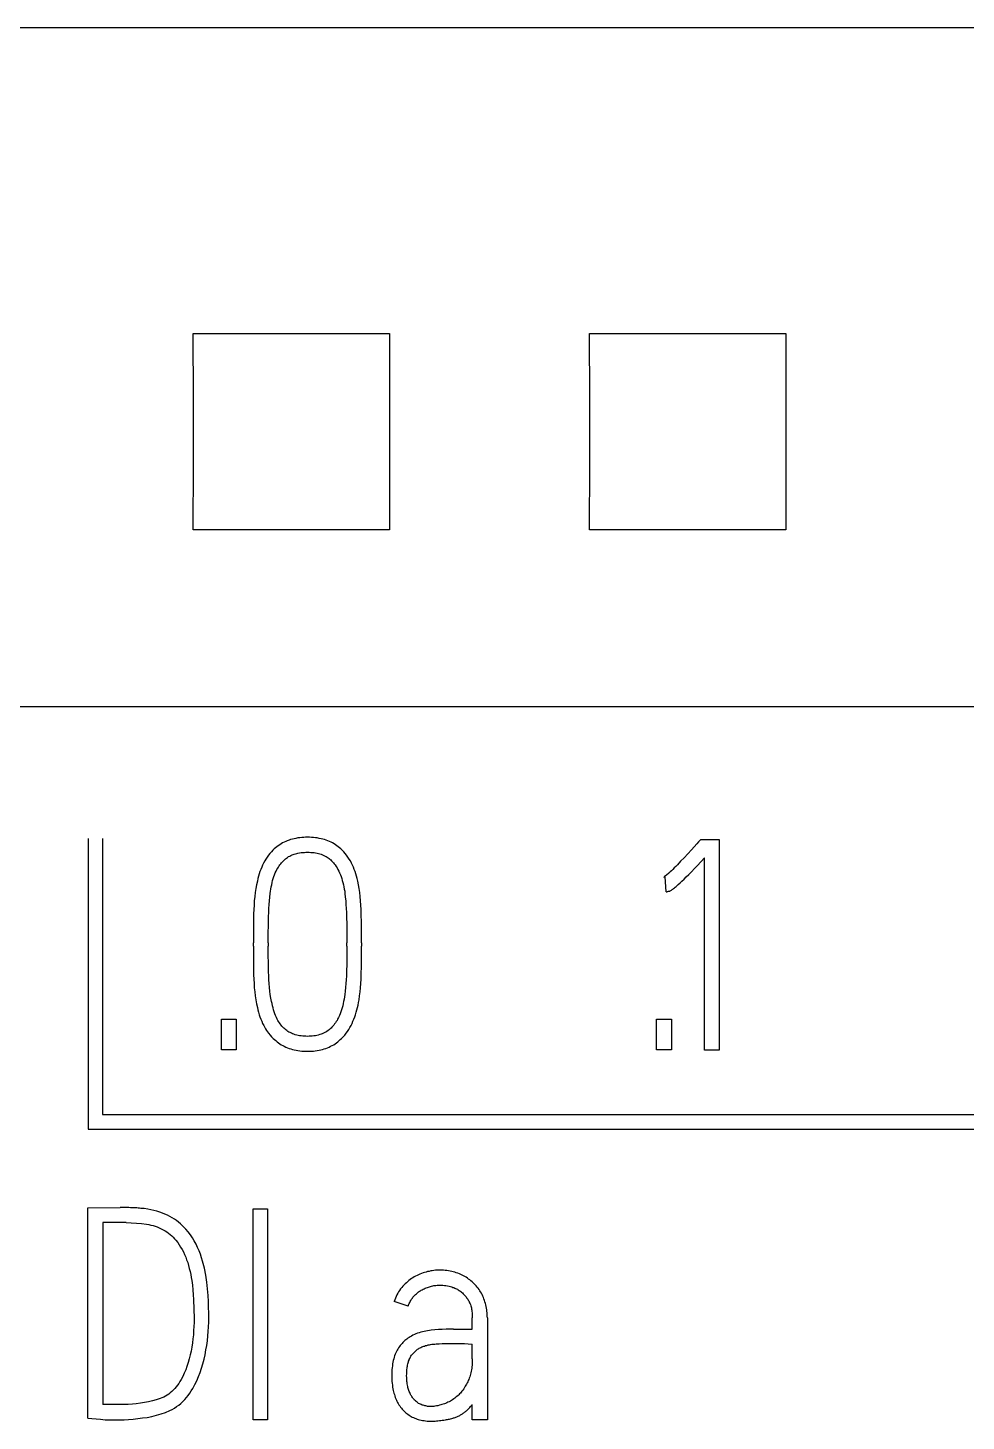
# Model space of a CAD drawing. Extents: x 867151 to 1787449, y -2071112 to -1028603.
# Drawn here: x 871228.45 to 871235.55, y -1032651.92 to -1032641.38 of the extents above; entities that cross this region are included whole.
import ezdxf

# ---------------------------------------------------------------- set-up
doc = ezdxf.new("R2010")
doc.units = 0
doc.header["$LTSCALE"] = 4
doc.header["$MEASUREMENT"] = 0
doc.layers.get('0').update_dxf_attribs({"linetype": 'CONTINUOUS'})
doc.layers.add('20000_FRONT_O', color=7, linetype='CONTINUOUS')

# ---------------------------------------------------------------- blocks, each defined once
blk = doc.blocks.new('A$C36C17930')
at = {"layer": '20000_FRONT_O', "color": 7, "linetype": 'Continuous'}
for p, q in [((42.601, 66.056), (2.393, 66.056)), ((16.26, 63.25), (16.258, 63.743)), ((16.258, 63.743), (17.744, 63.743)), ((17.744, 63.743), (17.743, 63.25)), ((19.26, 63.25), (19.258, 63.743)), ((19.258, 63.743), (20.744, 63.743)), ((20.744, 63.743), (20.743, 63.25)), ((16.26, 62.75), (16.26, 63.25)), ((17.743, 63.25), (17.743, 62.75)), ((19.26, 62.75), (19.26, 63.25)), ((20.743, 63.25), (20.743, 62.75)), ((16.258, 62.257), (16.26, 62.75)), ((17.743, 62.75), (17.744, 62.257)), ((19.258, 62.257), (19.26, 62.75)), ((20.743, 62.75), (20.744, 62.257)), ((17.744, 62.257), (16.258, 62.257)), ((20.744, 62.257), (19.258, 62.257)), ((42.601, 60.917), (2.401, 60.917)), ((15.462, 59.92), (15.462, 57.72)), ((15.572, 59.92), (15.572, 57.83)), ((16.995, 59.912), (16.983, 59.907)), ((17.008, 59.915), (16.995, 59.912)), ((17.021, 59.918), (17.008, 59.915)), ((17.035, 59.921), (17.021, 59.918)), ((17.05, 59.924), (17.035, 59.921)), ((17.065, 59.926), (17.05, 59.924)), ((17.079, 59.927), (17.065, 59.926)), ((17.094, 59.928), (17.079, 59.927)), ((17.108, 59.929), (17.094, 59.928)), ((17.123, 59.929), (17.108, 59.929)), ((17.138, 59.929), (17.123, 59.929)), ((17.153, 59.928), (17.138, 59.929)), ((17.167, 59.927), (17.153, 59.928)), ((17.182, 59.926), (17.167, 59.927)), ((17.196, 59.924), (17.182, 59.926)), ((17.211, 59.921), (17.196, 59.924)), ((17.225, 59.918), (17.211, 59.921)), ((17.238, 59.915), (17.225, 59.918)), ((17.251, 59.912), (17.238, 59.915)), ((17.264, 59.907), (17.251, 59.912)), ((20.083, 59.894), (20.099, 59.912)), ((20.099, 59.912), (20.239, 59.912)), ((20.239, 59.912), (20.239, 58.318)), ((16.838, 59.806), (16.827, 59.793)), ((16.849, 59.819), (16.838, 59.806)), ((16.861, 59.832), (16.849, 59.819)), ((16.871, 59.841), (16.861, 59.832)), ((16.88, 59.849), (16.871, 59.841)), ((16.891, 59.857), (16.88, 59.849)), ((16.901, 59.865), (16.891, 59.857)), ((16.912, 59.872), (16.901, 59.865)), ((16.923, 59.879), (16.912, 59.872)), ((16.934, 59.886), (16.923, 59.879)), ((16.946, 59.892), (16.934, 59.886)), ((16.958, 59.898), (16.946, 59.892)), ((16.97, 59.903), (16.958, 59.898)), ((16.983, 59.907), (16.97, 59.903)), ((17.023, 59.802), (17.032, 59.805)), ((17.032, 59.805), (17.041, 59.807)), ((17.041, 59.807), (17.05, 59.809)), ((17.05, 59.809), (17.062, 59.811)), ((17.062, 59.811), (17.074, 59.813)), ((17.074, 59.813), (17.086, 59.814)), ((17.086, 59.814), (17.099, 59.815)), ((17.099, 59.815), (17.111, 59.816)), ((17.111, 59.816), (17.123, 59.816)), ((17.123, 59.816), (17.135, 59.816)), ((17.135, 59.816), (17.148, 59.815)), ((17.148, 59.815), (17.16, 59.814)), ((17.16, 59.814), (17.172, 59.813)), ((17.172, 59.813), (17.184, 59.811)), ((17.184, 59.811), (17.196, 59.809)), ((17.196, 59.809), (17.206, 59.806)), ((17.206, 59.806), (17.217, 59.804)), ((17.217, 59.804), (17.227, 59.8)), ((17.276, 59.903), (17.264, 59.907)), ((17.289, 59.898), (17.276, 59.903)), ((17.301, 59.892), (17.289, 59.898)), ((17.313, 59.886), (17.301, 59.892)), ((17.324, 59.879), (17.313, 59.886)), ((17.335, 59.872), (17.324, 59.879)), ((17.345, 59.865), (17.335, 59.872)), ((17.356, 59.857), (17.345, 59.865)), ((17.366, 59.849), (17.356, 59.857)), ((17.376, 59.841), (17.366, 59.849)), ((17.385, 59.832), (17.376, 59.841)), ((17.397, 59.819), (17.385, 59.832)), ((17.408, 59.806), (17.397, 59.819)), ((17.419, 59.793), (17.408, 59.806)), ((20.001, 59.804), (19.974, 59.774)), ((20.029, 59.834), (20.001, 59.804)), ((20.07, 59.879), (20.029, 59.834)), ((20.083, 59.894), (20.07, 59.879)), ((16.776, 59.703), (16.769, 59.686)), ((16.783, 59.719), (16.776, 59.703)), ((16.79, 59.734), (16.783, 59.719)), ((16.799, 59.75), (16.79, 59.734)), ((16.808, 59.764), (16.799, 59.75)), ((16.817, 59.779), (16.808, 59.764)), ((16.827, 59.793), (16.817, 59.779)), ((16.897, 59.694), (16.902, 59.703)), ((16.902, 59.703), (16.908, 59.712)), ((16.908, 59.712), (16.914, 59.72)), ((16.914, 59.72), (16.92, 59.728)), ((16.92, 59.728), (16.927, 59.736)), ((16.927, 59.736), (16.934, 59.744)), ((16.934, 59.744), (16.941, 59.752)), ((16.941, 59.752), (16.948, 59.759)), ((16.948, 59.759), (16.956, 59.765)), ((16.956, 59.765), (16.964, 59.771)), ((16.964, 59.771), (16.972, 59.777)), ((16.972, 59.777), (16.98, 59.783)), ((16.98, 59.783), (16.989, 59.787)), ((16.989, 59.787), (16.997, 59.792)), ((16.997, 59.792), (17.006, 59.795)), ((17.006, 59.795), (17.014, 59.799)), ((17.014, 59.799), (17.023, 59.802)), ((17.227, 59.8), (17.237, 59.796)), ((17.237, 59.796), (17.247, 59.792)), ((17.247, 59.792), (17.256, 59.787)), ((17.256, 59.787), (17.264, 59.783)), ((17.264, 59.783), (17.271, 59.779)), ((17.271, 59.779), (17.279, 59.774)), ((17.279, 59.774), (17.286, 59.769)), ((17.286, 59.769), (17.292, 59.763)), ((17.292, 59.763), (17.299, 59.758)), ((17.299, 59.758), (17.305, 59.752)), ((17.305, 59.752), (17.312, 59.744)), ((17.312, 59.744), (17.319, 59.736)), ((17.319, 59.736), (17.325, 59.728)), ((17.325, 59.728), (17.331, 59.72)), ((17.331, 59.72), (17.339, 59.709)), ((17.339, 59.709), (17.347, 59.697)), ((17.347, 59.697), (17.353, 59.685)), ((17.429, 59.779), (17.419, 59.793)), ((17.439, 59.764), (17.429, 59.779)), ((17.448, 59.75), (17.439, 59.764)), ((17.456, 59.734), (17.448, 59.75)), ((17.464, 59.719), (17.456, 59.734)), ((17.47, 59.703), (17.464, 59.719)), ((17.477, 59.686), (17.47, 59.703)), ((19.899, 59.697), (19.888, 59.686)), ((19.911, 59.709), (19.899, 59.697)), ((19.922, 59.721), (19.911, 59.709)), ((19.947, 59.747), (19.922, 59.721)), ((19.974, 59.774), (19.947, 59.747)), ((20.051, 59.692), (20.074, 59.716)), ((20.074, 59.716), (20.128, 59.774)), ((20.128, 58.318), (20.128, 59.774)), ((16.743, 59.598), (16.737, 59.57)), ((16.747, 59.616), (16.743, 59.598)), ((16.752, 59.634), (16.747, 59.616)), ((16.758, 59.652), (16.752, 59.634)), ((16.763, 59.669), (16.758, 59.652)), ((16.769, 59.686), (16.763, 59.669)), ((16.855, 59.586), (16.859, 59.602)), ((16.859, 59.602), (16.864, 59.616)), ((16.864, 59.616), (16.868, 59.631)), ((16.868, 59.631), (16.874, 59.645)), ((16.874, 59.645), (16.879, 59.659)), ((16.879, 59.659), (16.885, 59.672)), ((16.885, 59.672), (16.891, 59.685)), ((16.891, 59.685), (16.897, 59.694)), ((17.353, 59.685), (17.36, 59.672)), ((17.36, 59.672), (17.366, 59.659)), ((17.366, 59.659), (17.372, 59.645)), ((17.372, 59.645), (17.377, 59.631)), ((17.377, 59.631), (17.382, 59.616)), ((17.382, 59.616), (17.386, 59.602)), ((17.386, 59.602), (17.391, 59.586)), ((17.483, 59.669), (17.477, 59.686)), ((17.489, 59.652), (17.483, 59.669)), ((17.494, 59.634), (17.489, 59.652)), ((17.499, 59.616), (17.494, 59.634)), ((17.503, 59.598), (17.499, 59.616)), ((17.509, 59.57), (17.503, 59.598)), ((19.83, 59.63), (19.817, 59.625)), ((19.822, 59.628), (19.817, 59.625)), ((19.826, 59.632), (19.822, 59.628)), ((19.833, 59.637), (19.826, 59.632)), ((19.837, 59.517), (19.83, 59.63)), ((19.84, 59.643), (19.833, 59.637)), ((19.857, 59.657), (19.84, 59.643)), ((19.867, 59.667), (19.857, 59.657)), ((19.877, 59.676), (19.867, 59.667)), ((19.888, 59.686), (19.877, 59.676)), ((19.943, 59.584), (19.957, 59.597)), ((19.957, 59.597), (19.973, 59.613)), ((19.973, 59.613), (19.989, 59.629)), ((19.989, 59.629), (20.008, 59.648)), ((20.008, 59.648), (20.028, 59.668)), ((20.028, 59.668), (20.051, 59.692)), ((16.727, 59.511), (16.723, 59.48)), ((16.732, 59.541), (16.727, 59.511)), ((16.737, 59.57), (16.732, 59.541)), ((16.837, 59.476), (16.84, 59.503)), ((16.84, 59.503), (16.843, 59.52)), ((16.843, 59.52), (16.845, 59.537)), ((16.845, 59.537), (16.848, 59.554)), ((16.848, 59.554), (16.852, 59.57)), ((16.852, 59.57), (16.855, 59.586)), ((17.391, 59.586), (17.394, 59.57)), ((17.394, 59.57), (17.398, 59.554)), ((17.398, 59.554), (17.401, 59.537)), ((17.401, 59.537), (17.404, 59.52)), ((17.404, 59.52), (17.406, 59.503)), ((17.406, 59.503), (17.409, 59.476)), ((17.514, 59.541), (17.509, 59.57)), ((17.518, 59.511), (17.514, 59.541)), ((17.521, 59.48), (17.518, 59.511)), ((19.837, 59.517), (19.84, 59.517)), ((19.84, 59.517), (19.843, 59.517)), ((19.843, 59.517), (19.847, 59.518)), ((19.847, 59.518), (19.851, 59.518)), ((19.851, 59.518), (19.856, 59.52)), ((19.856, 59.52), (19.86, 59.521)), ((19.86, 59.521), (19.864, 59.522)), ((19.864, 59.522), (19.868, 59.524)), ((19.868, 59.524), (19.872, 59.526)), ((19.872, 59.526), (19.877, 59.529)), ((19.877, 59.529), (19.882, 59.533)), ((19.882, 59.533), (19.887, 59.536)), ((19.887, 59.536), (19.893, 59.541)), ((19.893, 59.541), (19.9, 59.546)), ((19.9, 59.546), (19.906, 59.551)), ((19.906, 59.551), (19.914, 59.557)), ((19.914, 59.557), (19.921, 59.564)), ((19.921, 59.564), (19.929, 59.571)), ((19.929, 59.571), (19.943, 59.584)), ((16.716, 59.383), (16.715, 59.349)), ((16.718, 59.416), (16.716, 59.383)), ((16.72, 59.448), (16.718, 59.416)), ((16.723, 59.48), (16.72, 59.448)), ((16.829, 59.36), (16.83, 59.391)), ((16.83, 59.391), (16.832, 59.42)), ((16.832, 59.42), (16.834, 59.448)), ((16.834, 59.448), (16.837, 59.476)), ((17.409, 59.476), (17.412, 59.448)), ((17.412, 59.448), (17.414, 59.42)), ((17.414, 59.42), (17.416, 59.391)), ((17.416, 59.391), (17.417, 59.36)), ((17.524, 59.448), (17.521, 59.48)), ((17.527, 59.416), (17.524, 59.448)), ((17.528, 59.383), (17.527, 59.416)), ((17.529, 59.349), (17.528, 59.383)), ((16.714, 59.279), (16.713, 59.206)), ((16.715, 59.349), (16.714, 59.279)), ((16.827, 59.266), (16.828, 59.33)), ((16.828, 59.33), (16.829, 59.36)), ((17.417, 59.36), (17.418, 59.33)), ((17.418, 59.33), (17.42, 59.266)), ((17.531, 59.279), (17.529, 59.349)), ((17.531, 59.206), (17.531, 59.279)), ((16.713, 59.206), (16.713, 59.13)), ((16.826, 59.2), (16.827, 59.266)), ((16.826, 59.13), (16.826, 59.2)), ((17.42, 59.266), (17.42, 59.2)), ((17.42, 59.2), (17.421, 59.13)), ((17.532, 59.13), (17.531, 59.206)), ((16.713, 59.106), (16.713, 59.13)), ((16.713, 59.106), (16.713, 59.031)), ((16.826, 59.13), (16.826, 59.106)), ((16.826, 59.039), (16.826, 59.106)), ((17.421, 59.106), (17.42, 59.039)), ((17.421, 59.106), (17.421, 59.13)), ((17.531, 59.031), (17.532, 59.106)), ((17.532, 59.13), (17.532, 59.106)), ((16.713, 59.031), (16.714, 58.958)), ((16.827, 58.974), (16.826, 59.039)), ((16.828, 58.911), (16.827, 58.974)), ((17.42, 58.974), (17.418, 58.911)), ((17.42, 59.039), (17.42, 58.974)), ((17.531, 58.958), (17.531, 59.031)), ((16.714, 58.958), (16.715, 58.888)), ((16.715, 58.888), (16.716, 58.855)), ((16.716, 58.855), (16.718, 58.822)), ((16.829, 58.88), (16.828, 58.911)), ((16.831, 58.85), (16.829, 58.88)), ((17.417, 58.88), (17.416, 58.85)), ((17.418, 58.911), (17.417, 58.88)), ((17.526, 58.822), (17.528, 58.855)), ((17.528, 58.855), (17.529, 58.888)), ((17.529, 58.888), (17.531, 58.958)), ((16.718, 58.822), (16.72, 58.79)), ((16.72, 58.79), (16.723, 58.758)), ((16.723, 58.758), (16.727, 58.728)), ((16.832, 58.821), (16.831, 58.85)), ((16.835, 58.792), (16.832, 58.821)), ((16.838, 58.765), (16.835, 58.792)), ((16.841, 58.738), (16.838, 58.765)), ((17.409, 58.765), (17.405, 58.738)), ((17.411, 58.792), (17.409, 58.765)), ((17.414, 58.821), (17.411, 58.792)), ((17.416, 58.85), (17.414, 58.821)), ((17.517, 58.728), (17.521, 58.758)), ((17.521, 58.758), (17.524, 58.79)), ((17.524, 58.79), (17.526, 58.822)), ((16.727, 58.728), (16.732, 58.698)), ((16.732, 58.698), (16.737, 58.669)), ((16.737, 58.669), (16.743, 58.64)), ((16.845, 58.712), (16.841, 58.738)), ((16.85, 58.686), (16.845, 58.712)), ((16.854, 58.67), (16.85, 58.686)), ((16.857, 58.654), (16.854, 58.67)), ((16.862, 58.638), (16.857, 58.654)), ((17.389, 58.654), (17.384, 58.638)), ((17.393, 58.67), (17.389, 58.654)), ((17.396, 58.686), (17.393, 58.67)), ((17.399, 58.703), (17.396, 58.686)), ((17.402, 58.72), (17.399, 58.703)), ((17.405, 58.738), (17.402, 58.72)), ((17.501, 58.64), (17.505, 58.659)), ((17.505, 58.659), (17.509, 58.678)), ((17.509, 58.678), (17.513, 58.698)), ((17.513, 58.698), (17.517, 58.728)), ((16.471, 58.32), (16.471, 58.553)), ((16.471, 58.553), (16.584, 58.553)), ((16.584, 58.553), (16.584, 58.32)), ((16.743, 58.64), (16.747, 58.622)), ((16.747, 58.622), (16.752, 58.604)), ((16.752, 58.604), (16.758, 58.586)), ((16.758, 58.586), (16.763, 58.569)), ((16.763, 58.569), (16.769, 58.552)), ((16.769, 58.552), (16.776, 58.536)), ((16.866, 58.623), (16.862, 58.638)), ((16.871, 58.608), (16.866, 58.623)), ((16.876, 58.593), (16.871, 58.608)), ((16.881, 58.58), (16.876, 58.593)), ((16.887, 58.566), (16.881, 58.58)), ((16.894, 58.553), (16.887, 58.566)), ((16.899, 58.543), (16.894, 58.553)), ((16.904, 58.534), (16.899, 58.543)), ((17.346, 58.543), (17.34, 58.534)), ((17.351, 58.553), (17.346, 58.543)), ((17.358, 58.566), (17.351, 58.553)), ((17.364, 58.58), (17.358, 58.566)), ((17.37, 58.593), (17.364, 58.58)), ((17.375, 58.608), (17.37, 58.593)), ((17.38, 58.623), (17.375, 58.608)), ((17.384, 58.638), (17.38, 58.623)), ((17.467, 58.536), (17.474, 58.552)), ((17.474, 58.552), (17.48, 58.569)), ((17.48, 58.569), (17.486, 58.586)), ((17.486, 58.586), (17.492, 58.604)), ((17.492, 58.604), (17.497, 58.622)), ((17.497, 58.622), (17.501, 58.64)), ((19.764, 58.32), (19.764, 58.553)), ((19.764, 58.553), (19.877, 58.553)), ((19.877, 58.553), (19.877, 58.32)), ((16.776, 58.536), (16.783, 58.52)), ((16.783, 58.52), (16.791, 58.504)), ((16.791, 58.504), (16.799, 58.489)), ((16.799, 58.489), (16.806, 58.478)), ((16.806, 58.478), (16.813, 58.467)), ((16.813, 58.467), (16.82, 58.456)), ((16.82, 58.456), (16.828, 58.446)), ((16.828, 58.446), (16.839, 58.432)), ((16.839, 58.432), (16.851, 58.419)), ((16.91, 58.525), (16.904, 58.534)), ((16.916, 58.516), (16.91, 58.525)), ((16.923, 58.508), (16.916, 58.516)), ((16.929, 58.5), (16.923, 58.508)), ((16.936, 58.492), (16.929, 58.5)), ((16.943, 58.485), (16.936, 58.492)), ((16.951, 58.478), (16.943, 58.485)), ((16.958, 58.472), (16.951, 58.478)), ((16.966, 58.466), (16.958, 58.472)), ((16.974, 58.46), (16.966, 58.466)), ((16.982, 58.455), (16.974, 58.46)), ((16.991, 58.45), (16.982, 58.455)), ((17.001, 58.445), (16.991, 58.45)), ((17.01, 58.441), (17.001, 58.445)), ((17.02, 58.438), (17.01, 58.441)), ((17.03, 58.434), (17.02, 58.438)), ((17.041, 58.432), (17.03, 58.434)), ((17.051, 58.429), (17.041, 58.432)), ((17.204, 58.432), (17.194, 58.429)), ((17.215, 58.435), (17.204, 58.432)), ((17.225, 58.438), (17.215, 58.435)), ((17.234, 58.441), (17.225, 58.438)), ((17.244, 58.445), (17.234, 58.441)), ((17.253, 58.45), (17.244, 58.445)), ((17.262, 58.455), (17.253, 58.45)), ((17.27, 58.46), (17.262, 58.455)), ((17.278, 58.466), (17.27, 58.46)), ((17.286, 58.472), (17.278, 58.466)), ((17.294, 58.478), (17.286, 58.472)), ((17.301, 58.485), (17.294, 58.478)), ((17.308, 58.492), (17.301, 58.485)), ((17.315, 58.5), (17.308, 58.492)), ((17.322, 58.508), (17.315, 58.5)), ((17.328, 58.516), (17.322, 58.508)), ((17.334, 58.525), (17.328, 58.516)), ((17.34, 58.534), (17.334, 58.525)), ((17.393, 58.419), (17.404, 58.432)), ((17.404, 58.432), (17.415, 58.446)), ((17.415, 58.446), (17.425, 58.46)), ((17.425, 58.46), (17.435, 58.474)), ((17.435, 58.474), (17.444, 58.489)), ((17.444, 58.489), (17.452, 58.504)), ((17.452, 58.504), (17.46, 58.52)), ((17.46, 58.52), (17.467, 58.536)), ((16.851, 58.419), (16.864, 58.407)), ((16.864, 58.407), (16.873, 58.398)), ((16.873, 58.398), (16.883, 58.39)), ((16.883, 58.39), (16.892, 58.381)), ((16.892, 58.381), (16.903, 58.374)), ((16.903, 58.374), (16.913, 58.366)), ((16.913, 58.366), (16.924, 58.359)), ((16.924, 58.359), (16.935, 58.353)), ((16.935, 58.353), (16.947, 58.347)), ((16.947, 58.347), (16.958, 58.341)), ((16.958, 58.341), (16.971, 58.336)), ((16.971, 58.336), (16.983, 58.331)), ((16.983, 58.331), (16.996, 58.327)), ((16.996, 58.327), (17.008, 58.323)), ((17.063, 58.427), (17.051, 58.429)), ((17.075, 58.425), (17.063, 58.427)), ((17.087, 58.424), (17.075, 58.425)), ((17.099, 58.423), (17.087, 58.424)), ((17.111, 58.423), (17.099, 58.423)), ((17.123, 58.422), (17.111, 58.423)), ((17.135, 58.423), (17.123, 58.422)), ((17.147, 58.423), (17.135, 58.423)), ((17.159, 58.424), (17.147, 58.423)), ((17.171, 58.425), (17.159, 58.424)), ((17.182, 58.427), (17.171, 58.425)), ((17.194, 58.429), (17.182, 58.427)), ((17.237, 58.323), (17.249, 58.327)), ((17.249, 58.327), (17.262, 58.331)), ((17.262, 58.331), (17.274, 58.336)), ((17.274, 58.336), (17.286, 58.341)), ((17.286, 58.341), (17.298, 58.347)), ((17.298, 58.347), (17.31, 58.353)), ((17.31, 58.353), (17.321, 58.359)), ((17.321, 58.359), (17.331, 58.366)), ((17.331, 58.366), (17.342, 58.374)), ((17.342, 58.374), (17.352, 58.381)), ((17.352, 58.381), (17.362, 58.39)), ((17.362, 58.39), (17.371, 58.398)), ((17.371, 58.398), (17.381, 58.407)), ((17.381, 58.407), (17.393, 58.419)), ((16.584, 58.32), (16.471, 58.32)), ((17.008, 58.323), (17.021, 58.32)), ((17.021, 58.32), (17.036, 58.317)), ((17.036, 58.317), (17.05, 58.315)), ((17.05, 58.315), (17.065, 58.313)), ((17.065, 58.313), (17.079, 58.311)), ((17.079, 58.311), (17.094, 58.31)), ((17.094, 58.31), (17.109, 58.309)), ((17.109, 58.309), (17.123, 58.309)), ((17.123, 58.309), (17.138, 58.309)), ((17.138, 58.309), (17.152, 58.31)), ((17.152, 58.31), (17.167, 58.311)), ((17.167, 58.311), (17.181, 58.313)), ((17.181, 58.313), (17.195, 58.315)), ((17.195, 58.315), (17.21, 58.317)), ((17.21, 58.317), (17.224, 58.32)), ((17.224, 58.32), (17.237, 58.323)), ((19.877, 58.32), (19.764, 58.32)), ((20.239, 58.318), (20.128, 58.318)), ((15.572, 57.83), (39.401, 57.83)), ((15.462, 57.72), (39.511, 57.72)), ((15.461, 57.125), (15.705, 57.127)), ((15.461, 55.531), (15.461, 57.125)), ((15.716, 57.127), (15.705, 57.127)), ((15.726, 57.127), (15.716, 57.127)), ((15.736, 57.127), (15.726, 57.127)), ((15.747, 57.127), (15.736, 57.127)), ((15.757, 57.126), (15.747, 57.127)), ((15.77, 57.126), (15.757, 57.126)), ((15.783, 57.125), (15.77, 57.126)), ((15.796, 57.125), (15.783, 57.125)), ((15.809, 57.124), (15.796, 57.125)), ((15.82, 57.123), (15.809, 57.124)), ((15.83, 57.123), (15.82, 57.123)), ((15.841, 57.122), (15.83, 57.123)), ((15.851, 57.121), (15.841, 57.122)), ((15.862, 57.12), (15.851, 57.121)), ((15.887, 57.118), (15.862, 57.12)), ((15.913, 57.114), (15.887, 57.118)), ((15.937, 57.11), (15.913, 57.114)), ((15.96, 57.105), (15.937, 57.11)), ((15.983, 57.099), (15.96, 57.105)), ((16.005, 57.092), (15.983, 57.099)), ((16.025, 57.084), (16.005, 57.092)), ((16.044, 57.077), (16.025, 57.084)), ((16.064, 57.068), (16.044, 57.077)), ((16.081, 57.059), (16.064, 57.068)), ((16.711, 55.52), (16.711, 57.116)), ((16.711, 57.116), (16.821, 57.116)), ((16.821, 57.116), (16.821, 55.52)), ((15.574, 57.012), (15.574, 55.636)), ((15.75, 57.012), (15.574, 57.012)), ((15.75, 57.012), (15.789, 57.011)), ((15.789, 57.011), (15.829, 57.009)), ((15.829, 57.009), (15.867, 57.006)), ((15.867, 57.006), (15.904, 57.001)), ((15.904, 57.001), (15.921, 56.998)), ((15.921, 56.998), (15.938, 56.994)), ((15.938, 56.994), (15.954, 56.99)), ((15.954, 56.99), (15.969, 56.985)), ((15.969, 56.985), (15.985, 56.979)), ((15.985, 56.979), (16.001, 56.973)), ((16.001, 56.973), (16.016, 56.966)), ((16.016, 56.966), (16.031, 56.958)), ((16.031, 56.958), (16.045, 56.951)), ((16.099, 57.049), (16.081, 57.059)), ((16.116, 57.038), (16.099, 57.049)), ((16.132, 57.027), (16.116, 57.038)), ((16.147, 57.015), (16.132, 57.027)), ((16.161, 57.003), (16.147, 57.015)), ((16.182, 56.983), (16.161, 57.003)), ((16.201, 56.963), (16.182, 56.983)), ((16.219, 56.942), (16.201, 56.963)), ((16.045, 56.951), (16.058, 56.942)), ((16.058, 56.942), (16.071, 56.933)), ((16.071, 56.933), (16.084, 56.923)), ((16.084, 56.923), (16.095, 56.913)), ((16.095, 56.913), (16.106, 56.902)), ((16.106, 56.902), (16.117, 56.89)), ((16.117, 56.89), (16.127, 56.879)), ((16.127, 56.879), (16.14, 56.862)), ((16.14, 56.862), (16.151, 56.845)), ((16.236, 56.919), (16.219, 56.942)), ((16.251, 56.897), (16.236, 56.919)), ((16.266, 56.873), (16.251, 56.897)), ((16.279, 56.849), (16.266, 56.873)), ((16.151, 56.845), (16.162, 56.827)), ((16.162, 56.827), (16.173, 56.809)), ((16.173, 56.809), (16.183, 56.79)), ((16.183, 56.79), (16.192, 56.771)), ((16.192, 56.771), (16.201, 56.75)), ((16.201, 56.75), (16.208, 56.73)), ((16.291, 56.824), (16.279, 56.849)), ((16.302, 56.799), (16.291, 56.824)), ((16.312, 56.773), (16.302, 56.799)), ((16.321, 56.746), (16.312, 56.773)), ((16.329, 56.72), (16.321, 56.746)), ((16.208, 56.73), (16.216, 56.709)), ((16.216, 56.709), (16.222, 56.687)), ((16.222, 56.687), (16.228, 56.665)), ((16.228, 56.665), (16.234, 56.643)), ((16.234, 56.643), (16.239, 56.62)), ((16.342, 56.666), (16.329, 56.72)), ((16.353, 56.613), (16.342, 56.666)), ((18.032, 56.641), (18.02, 56.638)), ((18.043, 56.643), (18.032, 56.641)), ((18.055, 56.646), (18.043, 56.643)), ((18.067, 56.648), (18.055, 56.646)), ((18.079, 56.649), (18.067, 56.648)), ((18.091, 56.651), (18.079, 56.649)), ((18.103, 56.651), (18.091, 56.651)), ((18.114, 56.652), (18.103, 56.651)), ((18.126, 56.652), (18.114, 56.652)), ((18.139, 56.652), (18.126, 56.652)), ((18.152, 56.651), (18.139, 56.652)), ((18.165, 56.65), (18.152, 56.651)), ((18.178, 56.649), (18.165, 56.65)), ((18.19, 56.647), (18.178, 56.649)), ((18.202, 56.645), (18.19, 56.647)), ((18.214, 56.643), (18.202, 56.645)), ((18.226, 56.64), (18.214, 56.643)), ((18.238, 56.637), (18.226, 56.64)), ((16.239, 56.62), (16.243, 56.597)), ((16.243, 56.597), (16.247, 56.574)), ((16.247, 56.574), (16.252, 56.538)), ((16.252, 56.538), (16.256, 56.502)), ((16.361, 56.561), (16.353, 56.613)), ((16.367, 56.51), (16.361, 56.561)), ((17.853, 56.539), (17.844, 56.53)), ((17.862, 56.549), (17.853, 56.539)), ((17.871, 56.557), (17.862, 56.549)), ((17.88, 56.565), (17.871, 56.557)), ((17.89, 56.573), (17.88, 56.565)), ((17.9, 56.581), (17.89, 56.573)), ((17.91, 56.588), (17.9, 56.581)), ((17.92, 56.594), (17.91, 56.588)), ((17.93, 56.601), (17.92, 56.594)), ((17.941, 56.607), (17.93, 56.601)), ((17.952, 56.612), (17.941, 56.607)), ((17.963, 56.617), (17.952, 56.612)), ((17.974, 56.622), (17.963, 56.617)), ((17.985, 56.627), (17.974, 56.622)), ((17.997, 56.631), (17.985, 56.627)), ((18.008, 56.634), (17.997, 56.631)), ((18.02, 56.638), (18.008, 56.634)), ((18.062, 56.531), (18.071, 56.533)), ((18.071, 56.533), (18.079, 56.535)), ((18.079, 56.535), (18.087, 56.536)), ((18.087, 56.536), (18.095, 56.537)), ((18.095, 56.537), (18.104, 56.538)), ((18.104, 56.538), (18.112, 56.539)), ((18.112, 56.539), (18.12, 56.539)), ((18.12, 56.539), (18.129, 56.539)), ((18.129, 56.539), (18.138, 56.539)), ((18.138, 56.539), (18.148, 56.538)), ((18.148, 56.538), (18.159, 56.537)), ((18.159, 56.537), (18.17, 56.535)), ((18.17, 56.535), (18.183, 56.533)), ((18.183, 56.533), (18.196, 56.53)), ((18.249, 56.633), (18.238, 56.637)), ((18.261, 56.629), (18.249, 56.633)), ((18.272, 56.624), (18.261, 56.629)), ((18.282, 56.62), (18.272, 56.624)), ((18.293, 56.615), (18.282, 56.62)), ((18.303, 56.609), (18.293, 56.615)), ((18.313, 56.604), (18.303, 56.609)), ((18.323, 56.598), (18.313, 56.604)), ((18.333, 56.592), (18.323, 56.598)), ((18.342, 56.585), (18.333, 56.592)), ((18.351, 56.579), (18.342, 56.585)), ((18.36, 56.572), (18.351, 56.579)), ((18.368, 56.564), (18.36, 56.572)), ((18.377, 56.557), (18.368, 56.564)), ((18.385, 56.549), (18.377, 56.557)), ((18.393, 56.541), (18.385, 56.549)), ((18.4, 56.533), (18.393, 56.541)), ((18.407, 56.524), (18.4, 56.533)), ((16.256, 56.502), (16.258, 56.466)), ((16.258, 56.466), (16.261, 56.43)), ((16.261, 56.43), (16.263, 56.358)), ((16.371, 56.461), (16.367, 56.51)), ((16.373, 56.414), (16.371, 56.461)), ((17.783, 56.428), (17.778, 56.415)), ((17.788, 56.44), (17.783, 56.428)), ((17.793, 56.453), (17.788, 56.44)), ((17.799, 56.465), (17.793, 56.453)), ((17.806, 56.477), (17.799, 56.465)), ((17.812, 56.488), (17.806, 56.477)), ((17.82, 56.499), (17.812, 56.488)), ((17.827, 56.51), (17.82, 56.499)), ((17.836, 56.52), (17.827, 56.51)), ((17.844, 56.53), (17.836, 56.52)), ((17.904, 56.422), (17.908, 56.429)), ((17.908, 56.429), (17.912, 56.435)), ((17.912, 56.435), (17.917, 56.441)), ((17.917, 56.441), (17.921, 56.447)), ((17.921, 56.447), (17.926, 56.453)), ((17.926, 56.453), (17.931, 56.459)), ((17.931, 56.459), (17.936, 56.464)), ((17.936, 56.464), (17.941, 56.469)), ((17.941, 56.469), (17.947, 56.474)), ((17.947, 56.474), (17.952, 56.479)), ((17.952, 56.479), (17.958, 56.484)), ((17.958, 56.484), (17.964, 56.488)), ((17.964, 56.488), (17.97, 56.492)), ((17.97, 56.492), (17.977, 56.496)), ((17.977, 56.496), (17.983, 56.5)), ((17.983, 56.5), (17.991, 56.504)), ((17.991, 56.504), (17.999, 56.508)), ((17.999, 56.508), (18.006, 56.512)), ((18.006, 56.512), (18.014, 56.515)), ((18.014, 56.515), (18.022, 56.519)), ((18.022, 56.519), (18.03, 56.522)), ((18.03, 56.522), (18.038, 56.524)), ((18.038, 56.524), (18.046, 56.527)), ((18.046, 56.527), (18.054, 56.529)), ((18.054, 56.529), (18.062, 56.531)), ((18.196, 56.53), (18.205, 56.528)), ((18.205, 56.528), (18.214, 56.525)), ((18.214, 56.525), (18.223, 56.522)), ((18.223, 56.522), (18.23, 56.52)), ((18.23, 56.52), (18.237, 56.517)), ((18.237, 56.517), (18.243, 56.514)), ((18.243, 56.514), (18.25, 56.51)), ((18.25, 56.51), (18.257, 56.507)), ((18.257, 56.507), (18.263, 56.503)), ((18.263, 56.503), (18.27, 56.499)), ((18.27, 56.499), (18.276, 56.495)), ((18.276, 56.495), (18.283, 56.49)), ((18.283, 56.49), (18.289, 56.485)), ((18.289, 56.485), (18.295, 56.48)), ((18.295, 56.48), (18.301, 56.474)), ((18.301, 56.474), (18.307, 56.468)), ((18.307, 56.468), (18.312, 56.462)), ((18.312, 56.462), (18.318, 56.456)), ((18.318, 56.456), (18.323, 56.449)), ((18.323, 56.449), (18.327, 56.443)), ((18.327, 56.443), (18.331, 56.438)), ((18.331, 56.438), (18.335, 56.432)), ((18.335, 56.432), (18.339, 56.425)), ((18.414, 56.515), (18.407, 56.524)), ((18.421, 56.506), (18.414, 56.515)), ((18.427, 56.496), (18.421, 56.506)), ((18.433, 56.487), (18.427, 56.496)), ((18.439, 56.477), (18.433, 56.487)), ((18.444, 56.467), (18.439, 56.477)), ((18.449, 56.456), (18.444, 56.467)), ((18.454, 56.445), (18.449, 56.456)), ((18.458, 56.435), (18.454, 56.445)), ((18.462, 56.423), (18.458, 56.435)), ((16.263, 56.358), (16.264, 56.288)), ((16.374, 56.369), (16.373, 56.414)), ((16.375, 56.329), (16.374, 56.369)), ((16.375, 56.293), (16.375, 56.329)), ((17.884, 56.379), (17.778, 56.415)), ((17.884, 56.379), (17.887, 56.387)), ((17.887, 56.387), (17.89, 56.394)), ((17.89, 56.394), (17.893, 56.401)), ((17.893, 56.401), (17.897, 56.408)), ((17.897, 56.408), (17.9, 56.415)), ((17.9, 56.415), (17.904, 56.422)), ((18.339, 56.425), (18.343, 56.419)), ((18.343, 56.419), (18.346, 56.412)), ((18.346, 56.412), (18.35, 56.405)), ((18.35, 56.405), (18.353, 56.398)), ((18.353, 56.398), (18.356, 56.391)), ((18.356, 56.391), (18.358, 56.383)), ((18.358, 56.383), (18.361, 56.375)), ((18.361, 56.375), (18.363, 56.366)), ((18.363, 56.366), (18.365, 56.358)), ((18.365, 56.358), (18.366, 56.349)), ((18.366, 56.349), (18.367, 56.34)), ((18.367, 56.34), (18.369, 56.33)), ((18.369, 56.33), (18.369, 56.32)), ((18.466, 56.412), (18.462, 56.423)), ((18.469, 56.401), (18.466, 56.412)), ((18.472, 56.389), (18.469, 56.401)), ((18.475, 56.377), (18.472, 56.389)), ((18.477, 56.365), (18.475, 56.377)), ((18.479, 56.353), (18.477, 56.365)), ((18.481, 56.341), (18.479, 56.353)), ((18.482, 56.328), (18.481, 56.341)), ((18.483, 56.316), (18.482, 56.328)), ((16.263, 56.226), (16.261, 56.195)), ((16.264, 56.257), (16.263, 56.226)), ((16.264, 56.288), (16.264, 56.257)), ((16.372, 56.189), (16.374, 56.224)), ((16.374, 56.224), (16.375, 56.258)), ((16.375, 56.258), (16.375, 56.293)), ((18.369, 56.32), (18.37, 56.31)), ((18.37, 56.31), (18.37, 56.3)), ((18.37, 56.3), (18.37, 56.29)), ((18.37, 56.206), (18.37, 56.29)), ((18.483, 56.303), (18.483, 56.316)), ((18.484, 56.29), (18.483, 56.303)), ((18.484, 56.29), (18.484, 55.52)), ((16.255, 56.132), (16.251, 56.101)), ((16.259, 56.163), (16.255, 56.132)), ((16.261, 56.195), (16.259, 56.163)), ((16.36, 56.083), (16.365, 56.118)), ((16.365, 56.118), (16.369, 56.154)), ((16.369, 56.154), (16.372, 56.189)), ((17.852, 56.112), (17.845, 56.105)), ((17.86, 56.119), (17.852, 56.112)), ((17.867, 56.125), (17.86, 56.119)), ((17.875, 56.131), (17.867, 56.125)), ((17.883, 56.137), (17.875, 56.131)), ((17.892, 56.143), (17.883, 56.137)), ((17.9, 56.148), (17.892, 56.143)), ((17.909, 56.153), (17.9, 56.148)), ((17.92, 56.159), (17.909, 56.153)), ((17.932, 56.164), (17.92, 56.159)), ((17.943, 56.169), (17.932, 56.164)), ((17.955, 56.174), (17.943, 56.169)), ((17.967, 56.178), (17.955, 56.174)), ((17.98, 56.182), (17.967, 56.178)), ((17.992, 56.185), (17.98, 56.182)), ((18.005, 56.188), (17.992, 56.185)), ((18.018, 56.191), (18.005, 56.188)), ((18.032, 56.193), (18.018, 56.191)), ((18.045, 56.196), (18.032, 56.193)), ((18.059, 56.197), (18.045, 56.196)), ((18.087, 56.2), (18.059, 56.197)), ((18.114, 56.202), (18.087, 56.2)), ((18.143, 56.204), (18.114, 56.202)), ((18.171, 56.205), (18.143, 56.204)), ((18.2, 56.206), (18.171, 56.205)), ((18.228, 56.206), (18.2, 56.206)), ((18.228, 56.206), (18.37, 56.206)), ((16.234, 56.01), (16.227, 55.98)), ((16.241, 56.039), (16.234, 56.01)), ((16.246, 56.07), (16.241, 56.039)), ((16.251, 56.101), (16.246, 56.07)), ((16.34, 55.978), (16.347, 56.012)), ((16.347, 56.012), (16.354, 56.048)), ((16.354, 56.048), (16.36, 56.083)), ((17.786, 56.015), (17.782, 56.004)), ((17.791, 56.026), (17.786, 56.015)), ((17.796, 56.036), (17.791, 56.026)), ((17.801, 56.046), (17.796, 56.036)), ((17.807, 56.055), (17.801, 56.046)), ((17.812, 56.064), (17.807, 56.055)), ((17.818, 56.073), (17.812, 56.064)), ((17.825, 56.081), (17.818, 56.073)), ((17.831, 56.09), (17.825, 56.081)), ((17.838, 56.097), (17.831, 56.09)), ((17.845, 56.105), (17.838, 56.097)), ((17.906, 56.002), (17.91, 56.008)), ((17.91, 56.008), (17.914, 56.014)), ((17.914, 56.014), (17.919, 56.019)), ((17.919, 56.019), (17.924, 56.025)), ((17.924, 56.025), (17.929, 56.03)), ((17.929, 56.03), (17.934, 56.035)), ((17.934, 56.035), (17.939, 56.04)), ((17.939, 56.04), (17.944, 56.045)), ((17.944, 56.045), (17.95, 56.049)), ((17.95, 56.049), (17.956, 56.053)), ((17.956, 56.053), (17.962, 56.057)), ((17.962, 56.057), (17.968, 56.061)), ((17.968, 56.061), (17.975, 56.064)), ((17.975, 56.064), (17.981, 56.067)), ((17.981, 56.067), (17.988, 56.071)), ((17.988, 56.071), (17.995, 56.073)), ((17.995, 56.073), (18.002, 56.076)), ((18.002, 56.076), (18.009, 56.078)), ((18.009, 56.078), (18.016, 56.081)), ((18.016, 56.081), (18.025, 56.083)), ((18.025, 56.083), (18.035, 56.086)), ((18.035, 56.086), (18.045, 56.088)), ((18.045, 56.088), (18.054, 56.09)), ((18.054, 56.09), (18.065, 56.091)), ((18.065, 56.091), (18.075, 56.092)), ((18.075, 56.092), (18.086, 56.093)), ((18.086, 56.093), (18.096, 56.094)), ((18.096, 56.094), (18.119, 56.095)), ((18.119, 56.095), (18.141, 56.096)), ((18.141, 56.096), (18.187, 56.097)), ((18.187, 56.097), (18.235, 56.097)), ((18.235, 56.097), (18.289, 56.097)), ((18.289, 56.097), (18.312, 56.097)), ((18.312, 56.097), (18.339, 56.095)), ((18.339, 56.095), (18.37, 56.093)), ((18.37, 55.982), (18.37, 56.093)), ((16.21, 55.924), (16.201, 55.898)), ((16.219, 55.952), (16.21, 55.924)), ((16.227, 55.98), (16.219, 55.952)), ((16.31, 55.878), (16.321, 55.911)), ((16.321, 55.911), (16.331, 55.944)), ((16.331, 55.944), (16.34, 55.978)), ((17.763, 55.914), (17.762, 55.899)), ((17.765, 55.929), (17.763, 55.914)), ((17.767, 55.942), (17.765, 55.929)), ((17.769, 55.955), (17.767, 55.942)), ((17.772, 55.968), (17.769, 55.955)), ((17.775, 55.981), (17.772, 55.968)), ((17.778, 55.993), (17.775, 55.981)), ((17.782, 56.004), (17.778, 55.993)), ((17.875, 55.9), (17.877, 55.91)), ((17.875, 55.889), (17.875, 55.9)), ((17.877, 55.91), (17.878, 55.918)), ((17.878, 55.918), (17.879, 55.926)), ((17.879, 55.926), (17.88, 55.934)), ((17.88, 55.934), (17.882, 55.942)), ((17.882, 55.942), (17.884, 55.95)), ((17.884, 55.95), (17.886, 55.958)), ((17.886, 55.958), (17.888, 55.964)), ((17.888, 55.964), (17.891, 55.971)), ((17.891, 55.971), (17.893, 55.977)), ((17.893, 55.977), (17.896, 55.983)), ((17.896, 55.983), (17.899, 55.989)), ((17.899, 55.989), (17.902, 55.995)), ((17.902, 55.995), (17.906, 56.002)), ((18.366, 55.909), (18.364, 55.898)), ((18.367, 55.92), (18.366, 55.909)), ((18.368, 55.932), (18.367, 55.92)), ((18.369, 55.945), (18.368, 55.932)), ((18.37, 55.957), (18.369, 55.945)), ((18.37, 55.982), (18.37, 55.97)), ((18.37, 55.97), (18.37, 55.957)), ((16.148, 55.795), (16.138, 55.781)), ((16.157, 55.809), (16.148, 55.795)), ((16.166, 55.824), (16.157, 55.809)), ((16.178, 55.848), (16.166, 55.824)), ((16.19, 55.872), (16.178, 55.848)), ((16.201, 55.898), (16.19, 55.872)), ((16.27, 55.786), (16.285, 55.815)), ((16.285, 55.815), (16.298, 55.846)), ((16.298, 55.846), (16.31, 55.878)), ((17.761, 55.884), (17.76, 55.868)), ((17.76, 55.868), (17.76, 55.853)), ((17.76, 55.853), (17.76, 55.839)), ((17.76, 55.839), (17.761, 55.825)), ((17.762, 55.899), (17.761, 55.884)), ((17.761, 55.825), (17.762, 55.81)), ((17.762, 55.81), (17.763, 55.796)), ((17.763, 55.796), (17.765, 55.782)), ((17.873, 55.853), (17.874, 55.868)), ((17.874, 55.839), (17.873, 55.853)), ((17.874, 55.878), (17.875, 55.889)), ((17.874, 55.868), (17.874, 55.878)), ((17.874, 55.824), (17.874, 55.839)), ((17.875, 55.81), (17.874, 55.824)), ((17.876, 55.801), (17.875, 55.81)), ((17.877, 55.791), (17.876, 55.801)), ((18.331, 55.798), (18.327, 55.789)), ((18.335, 55.807), (18.331, 55.798)), ((18.339, 55.816), (18.335, 55.807)), ((18.343, 55.825), (18.339, 55.816)), ((18.347, 55.835), (18.343, 55.825)), ((18.351, 55.845), (18.347, 55.835)), ((18.354, 55.855), (18.351, 55.845)), ((18.357, 55.865), (18.354, 55.855)), ((18.359, 55.876), (18.357, 55.865)), ((18.362, 55.887), (18.359, 55.876)), ((18.364, 55.898), (18.362, 55.887)), ((16.034, 55.691), (16.02, 55.685)), ((16.047, 55.698), (16.034, 55.691)), ((16.06, 55.706), (16.047, 55.698)), ((16.072, 55.714), (16.06, 55.706)), ((16.084, 55.723), (16.072, 55.714)), ((16.096, 55.733), (16.084, 55.723)), ((16.107, 55.744), (16.096, 55.733)), ((16.118, 55.756), (16.107, 55.744)), ((16.128, 55.768), (16.118, 55.756)), ((16.138, 55.781), (16.128, 55.768)), ((16.206, 55.687), (16.219, 55.703)), ((16.219, 55.703), (16.231, 55.721)), ((16.231, 55.721), (16.243, 55.739)), ((16.243, 55.739), (16.254, 55.757)), ((16.254, 55.757), (16.27, 55.786)), ((17.765, 55.782), (17.767, 55.767)), ((17.767, 55.767), (17.769, 55.753)), ((17.769, 55.753), (17.771, 55.742)), ((17.771, 55.742), (17.774, 55.731)), ((17.774, 55.731), (17.777, 55.721)), ((17.777, 55.721), (17.78, 55.71)), ((17.78, 55.71), (17.783, 55.7)), ((17.783, 55.7), (17.787, 55.689)), ((17.787, 55.689), (17.791, 55.679)), ((17.879, 55.782), (17.877, 55.791)), ((17.881, 55.772), (17.879, 55.782)), ((17.883, 55.764), (17.881, 55.772)), ((17.885, 55.756), (17.883, 55.764)), ((17.887, 55.748), (17.885, 55.756)), ((17.89, 55.74), (17.887, 55.748)), ((17.893, 55.733), (17.89, 55.74)), ((17.896, 55.726), (17.893, 55.733)), ((17.899, 55.719), (17.896, 55.726)), ((17.902, 55.712), (17.899, 55.719)), ((17.905, 55.706), (17.902, 55.712)), ((17.909, 55.7), (17.905, 55.706)), ((17.913, 55.695), (17.909, 55.7)), ((17.917, 55.689), (17.913, 55.695)), ((17.92, 55.684), (17.917, 55.689)), ((18.246, 55.69), (18.238, 55.683)), ((18.254, 55.696), (18.246, 55.69)), ((18.262, 55.703), (18.254, 55.696)), ((18.268, 55.709), (18.262, 55.703)), ((18.274, 55.716), (18.268, 55.709)), ((18.28, 55.722), (18.274, 55.716)), ((18.286, 55.728), (18.28, 55.722)), ((18.291, 55.735), (18.286, 55.728)), ((18.298, 55.744), (18.291, 55.735)), ((18.305, 55.753), (18.298, 55.744)), ((18.311, 55.763), (18.305, 55.753)), ((18.317, 55.773), (18.311, 55.763)), ((18.322, 55.781), (18.317, 55.773)), ((18.327, 55.789), (18.322, 55.781)), ((15.577, 55.635), (15.574, 55.636)), ((15.58, 55.635), (15.577, 55.635)), ((15.583, 55.635), (15.58, 55.635)), ((15.586, 55.635), (15.583, 55.635)), ((15.588, 55.635), (15.586, 55.635)), ((15.592, 55.634), (15.588, 55.635)), ((15.595, 55.634), (15.592, 55.634)), ((15.598, 55.634), (15.595, 55.634)), ((15.601, 55.634), (15.598, 55.634)), ((15.604, 55.634), (15.601, 55.634)), ((15.609, 55.634), (15.604, 55.634)), ((15.613, 55.634), (15.609, 55.634)), ((15.618, 55.634), (15.613, 55.634)), ((15.622, 55.634), (15.618, 55.634)), ((15.681, 55.634), (15.622, 55.634)), ((15.708, 55.634), (15.681, 55.634)), ((15.737, 55.635), (15.708, 55.634)), ((15.766, 55.636), (15.737, 55.635)), ((15.797, 55.638), (15.766, 55.636)), ((15.827, 55.641), (15.797, 55.638)), ((15.858, 55.645), (15.827, 55.641)), ((15.889, 55.65), (15.858, 55.645)), ((15.92, 55.656), (15.889, 55.65)), ((15.949, 55.662), (15.92, 55.656)), ((15.978, 55.671), (15.949, 55.662)), ((16.007, 55.68), (15.978, 55.671)), ((16.02, 55.685), (16.007, 55.68)), ((16.048, 55.575), (16.08, 55.589)), ((16.08, 55.589), (16.098, 55.598)), ((16.098, 55.598), (16.115, 55.608)), ((16.115, 55.608), (16.132, 55.619)), ((16.132, 55.619), (16.148, 55.63)), ((16.148, 55.63), (16.164, 55.643)), ((16.164, 55.643), (16.178, 55.657)), ((16.178, 55.657), (16.193, 55.672)), ((16.193, 55.672), (16.206, 55.687)), ((17.791, 55.679), (17.796, 55.669)), ((17.796, 55.669), (17.8, 55.66)), ((17.8, 55.66), (17.805, 55.651)), ((17.805, 55.651), (17.81, 55.642)), ((17.81, 55.642), (17.815, 55.633)), ((17.815, 55.633), (17.821, 55.624)), ((17.821, 55.624), (17.827, 55.616)), ((17.827, 55.616), (17.833, 55.608)), ((17.833, 55.608), (17.84, 55.6)), ((17.84, 55.6), (17.847, 55.593)), ((17.847, 55.593), (17.853, 55.586)), ((17.853, 55.586), (17.86, 55.579)), ((17.925, 55.679), (17.92, 55.684)), ((17.929, 55.674), (17.925, 55.679)), ((17.933, 55.669), (17.929, 55.674)), ((17.939, 55.663), (17.933, 55.669)), ((17.945, 55.658), (17.939, 55.663)), ((17.952, 55.653), (17.945, 55.658)), ((17.958, 55.649), (17.952, 55.653)), ((17.964, 55.644), (17.958, 55.649)), ((17.971, 55.64), (17.964, 55.644)), ((17.977, 55.637), (17.971, 55.64)), ((17.984, 55.634), (17.977, 55.637)), ((17.991, 55.631), (17.984, 55.634)), ((17.998, 55.629), (17.991, 55.631)), ((18.005, 55.627), (17.998, 55.629)), ((18.012, 55.625), (18.005, 55.627)), ((18.019, 55.624), (18.012, 55.625)), ((18.025, 55.622), (18.019, 55.624)), ((18.032, 55.621), (18.025, 55.622)), ((18.039, 55.621), (18.032, 55.621)), ((18.046, 55.62), (18.039, 55.621)), ((18.053, 55.62), (18.046, 55.62)), ((18.061, 55.62), (18.053, 55.62)), ((18.07, 55.621), (18.061, 55.62)), ((18.078, 55.621), (18.07, 55.621)), ((18.087, 55.622), (18.078, 55.621)), ((18.098, 55.624), (18.087, 55.622)), ((18.11, 55.626), (18.098, 55.624)), ((18.122, 55.629), (18.11, 55.626)), ((18.131, 55.632), (18.122, 55.629)), ((18.14, 55.634), (18.131, 55.632)), ((18.149, 55.637), (18.14, 55.634)), ((18.159, 55.64), (18.149, 55.637)), ((18.168, 55.644), (18.159, 55.64)), ((18.177, 55.648), (18.168, 55.644)), ((18.186, 55.652), (18.177, 55.648)), ((18.195, 55.656), (18.186, 55.652)), ((18.204, 55.661), (18.195, 55.656)), ((18.213, 55.666), (18.204, 55.661)), ((18.221, 55.671), (18.213, 55.666)), ((18.23, 55.677), (18.221, 55.671)), ((18.238, 55.683), (18.23, 55.677)), ((18.316, 55.58), (18.321, 55.584)), ((18.321, 55.584), (18.325, 55.588)), ((18.325, 55.588), (18.331, 55.593)), ((18.331, 55.593), (18.336, 55.598)), ((18.336, 55.598), (18.341, 55.603)), ((18.341, 55.603), (18.347, 55.608)), ((18.347, 55.608), (18.352, 55.613)), ((18.352, 55.613), (18.356, 55.619)), ((18.356, 55.619), (18.361, 55.624)), ((18.361, 55.624), (18.366, 55.63)), ((18.366, 55.63), (18.37, 55.636)), ((18.37, 55.52), (18.37, 55.636)), ((15.461, 55.531), (15.491, 55.529)), ((15.491, 55.529), (15.523, 55.526)), ((15.523, 55.526), (15.555, 55.523)), ((15.555, 55.523), (15.591, 55.52)), ((15.591, 55.52), (15.629, 55.519)), ((15.629, 55.519), (15.672, 55.518)), ((15.672, 55.518), (15.702, 55.519)), ((15.702, 55.519), (15.735, 55.52)), ((15.735, 55.52), (15.768, 55.521)), ((15.768, 55.521), (15.803, 55.524)), ((15.803, 55.524), (15.839, 55.528)), ((15.839, 55.528), (15.874, 55.533)), ((15.874, 55.533), (15.909, 55.538)), ((15.909, 55.538), (15.945, 55.545)), ((15.945, 55.545), (15.98, 55.554)), ((15.98, 55.554), (16.015, 55.564)), ((16.015, 55.564), (16.048, 55.575)), ((16.821, 55.52), (16.711, 55.52)), ((17.86, 55.579), (17.868, 55.573)), ((17.868, 55.573), (17.875, 55.567)), ((17.875, 55.567), (17.883, 55.561)), ((17.883, 55.561), (17.891, 55.555)), ((17.891, 55.555), (17.899, 55.55)), ((17.899, 55.55), (17.908, 55.545)), ((17.908, 55.545), (17.916, 55.54)), ((17.916, 55.54), (17.925, 55.536)), ((17.925, 55.536), (17.934, 55.532)), ((17.934, 55.532), (17.943, 55.528)), ((17.943, 55.528), (17.952, 55.525)), ((17.952, 55.525), (17.961, 55.522)), ((17.961, 55.522), (17.97, 55.519)), ((17.97, 55.519), (17.982, 55.517)), ((17.982, 55.517), (17.994, 55.514)), ((17.994, 55.514), (18.005, 55.513)), ((18.005, 55.513), (18.017, 55.511)), ((18.017, 55.511), (18.029, 55.51)), ((18.029, 55.51), (18.041, 55.51)), ((18.041, 55.51), (18.053, 55.509)), ((18.053, 55.509), (18.067, 55.509)), ((18.067, 55.509), (18.078, 55.51)), ((18.078, 55.51), (18.088, 55.51)), ((18.088, 55.51), (18.099, 55.511)), ((18.099, 55.511), (18.109, 55.512)), ((18.109, 55.512), (18.121, 55.513)), ((18.121, 55.513), (18.132, 55.514)), ((18.132, 55.514), (18.143, 55.516)), ((18.143, 55.516), (18.154, 55.517)), ((18.154, 55.517), (18.166, 55.519)), ((18.166, 55.519), (18.174, 55.521)), ((18.174, 55.521), (18.182, 55.522)), ((18.182, 55.522), (18.19, 55.524)), ((18.19, 55.524), (18.198, 55.525)), ((18.198, 55.525), (18.206, 55.527)), ((18.206, 55.527), (18.214, 55.529)), ((18.214, 55.529), (18.222, 55.531)), ((18.222, 55.531), (18.228, 55.533)), ((18.228, 55.533), (18.234, 55.535)), ((18.234, 55.535), (18.24, 55.537)), ((18.24, 55.537), (18.246, 55.54)), ((18.246, 55.54), (18.252, 55.542)), ((18.252, 55.542), (18.258, 55.545)), ((18.258, 55.545), (18.264, 55.547)), ((18.264, 55.547), (18.27, 55.55)), ((18.27, 55.55), (18.276, 55.553)), ((18.276, 55.553), (18.281, 55.556)), ((18.281, 55.556), (18.286, 55.559)), ((18.286, 55.559), (18.291, 55.562)), ((18.291, 55.562), (18.297, 55.565)), ((18.297, 55.565), (18.301, 55.569)), ((18.301, 55.569), (18.306, 55.572)), ((18.306, 55.572), (18.311, 55.576)), ((18.311, 55.576), (18.316, 55.58)), ((18.484, 55.52), (18.37, 55.52))]:
    blk.add_line(p, q, dxfattribs=at)

msp = doc.modelspace()

# ---------------------------------------------------------------- block references
at = {"color": 0, "linetype": 'ByBlock', "ltscale": 25}
msp.add_blockref('A$C36C17930', (871213.445, -1032707.432), dxfattribs=at)

doc.saveas('drawing.dxf')
